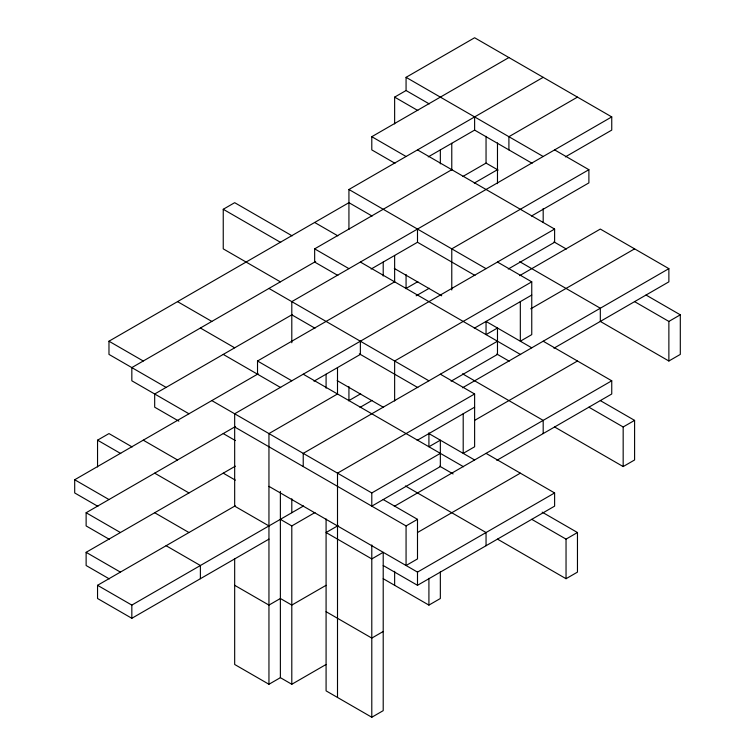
<?xml version="1.0" encoding="UTF-8"?>
<svg xmlns="http://www.w3.org/2000/svg" width="755" height="755" viewBox="0 0 755 755"><rect width="100%" height="100%" fill="white"/><g stroke="black" fill="none" stroke-linecap="round" stroke-linejoin="round"><path stroke-width="1.13" d="M429.255 103.916L406.067 90.525L406.067 77.331L474.621 37.75L611.748 116.912L611.748 130.105L565.363 156.889M394.639 123.905L394.639 97.121L406.067 90.525M280.379 281.841L223.244 248.857L223.244 209.277L234.673 202.68L292.138 235.853M394.978 163.288L371.79 149.896L371.79 136.702L508.908 57.54M348.933 229.454L348.933 189.486L543.185 77.331M166.109 387.391L108.975 354.406L108.975 341.213L348.933 202.68L372.121 216.062M428.245 156.889L474.621 130.105L532.096 163.288M337.844 275.433L314.656 262.051L314.656 248.857L451.773 169.696M577.462 97.121L508.908 136.702L508.908 149.896M315.666 261.466L131.832 367.6L131.832 380.794L188.958 413.787M462.862 176.481L486.05 163.099L498.149 170.083M474.291 183.078L497.479 169.696M611.748 116.912L291.798 301.632L291.798 342.77M292.138 314.637L154.681 393.997L154.681 407.19L178.878 421.158M371.111 269.035L417.496 242.261L474.961 275.433M97.546 466.949L97.546 440.174L108.975 433.578L132.163 446.96M257.521 374.197L257.521 361.003L394.639 281.841M531.426 216.062L588.891 182.889L588.891 169.696L451.773 248.857L451.773 289.995M97.886 506.341L74.698 492.949L74.698 479.755L258.191 373.81M405.728 288.636L417.826 281.653M416.147 295.809L429.255 288.25M508.238 269.035L554.614 242.261L554.614 229.067L234.673 413.778L234.673 506.143L268.95 525.933M109.315 539.325L86.127 525.933L86.127 512.739L235.343 426.594M313.986 381.181L360.361 354.406L360.361 341.213M519.657 275.632L600.319 229.067L668.873 268.648L668.873 281.841L553.943 348.197M337.504 393.987L268.95 433.578L268.95 684.266L280.379 677.669L291.798 684.266L326.084 664.476M520.327 301.632L520.327 341.213L531.756 334.616L531.756 281.841L394.639 361.003L394.639 400.981M109.315 578.906L86.127 565.514L86.127 552.32L235.343 466.175M348.593 400.782L360.692 393.799M474.291 328.217L531.756 295.035M360.022 407.379L372.121 400.395M530.746 308.814L634.596 248.857M497.479 341.213L303.227 453.368L303.227 466.562M268.95 539.127L131.832 618.288L97.546 598.498L97.546 585.304L235.343 505.756M451.103 381.181L497.479 354.406L497.479 328.019L486.05 334.616L486.05 321.809M462.522 387.787L668.873 268.648M463.202 413.778L463.202 453.368L474.621 446.771L474.621 393.987L337.504 473.159L337.504 697.46M97.546 585.304L131.832 605.095L303.567 505.944M417.156 440.363L474.621 407.181M280.379 519.336L291.798 525.933L314.986 512.541M474.621 420.384L577.462 361.003M211.815 400.594L371.79 492.949L440.344 453.368M634.596 301.632L668.873 321.422L680.302 314.826L680.302 354.406L668.873 361.003L600.319 321.422L600.319 308.229L519.657 261.664M338.183 525.546L326.084 532.53L371.79 558.917L383.21 552.32L383.21 710.653L371.79 717.25L326.084 690.863L326.084 518.949M394.308 506.341L611.748 380.794L611.748 393.997L496.809 460.352M406.067 525.933L417.496 519.336L417.496 558.917L406.067 565.514L406.067 525.933L234.673 426.981M326.084 585.304L291.798 605.095L280.379 598.498L268.95 605.095L234.673 585.304M417.496 532.53L520.327 473.159M588.891 407.19L623.168 426.981L634.596 420.384L634.596 459.965L623.168 466.562L554.614 426.981M268.95 486.352L417.496 572.111L554.614 492.949L554.614 506.143L417.496 585.304L383.21 565.514M383.21 631.491L371.79 638.088L326.084 611.692M383.21 578.707L428.916 605.104L440.344 598.507L440.344 571.724M531.756 519.336L566.042 539.127L577.462 532.53L577.462 572.111L566.042 578.707L497.479 539.127M554.614 149.896L588.891 169.696M406.067 77.331L543.185 156.493M394.639 97.121L417.826 110.513M417.496 149.896L554.614 229.067M371.79 136.702L406.067 156.493M553.943 241.874L566.373 249.056M646.025 295.035L680.302 314.826M497.479 262.051L531.756 281.841M348.933 189.486L486.05 268.648M543.185 341.213L611.748 380.794M314.656 222.47L337.844 235.853M394.308 268.45L441.694 295.809M486.05 321.422L531.756 347.81M360.361 262.051L520.667 354.605M600.319 400.594L634.596 420.384M314.656 248.857L348.933 268.648M496.809 354.019L509.238 361.201M223.244 209.277L280.709 242.459M462.522 373.81L543.185 420.384L543.185 433.578M440.344 374.197L474.621 393.987M268.95 288.438L428.916 380.794M291.798 314.826L314.986 328.217M359.352 353.831L417.826 387.589M486.05 453.368L554.614 492.949M337.174 380.605L383.549 407.379M428.916 433.578L474.621 459.965M177.538 301.632L211.815 321.422M303.227 374.197L463.532 466.75M542.175 512.154L577.462 532.53M200.386 328.019L234.673 347.81M257.521 361.003L291.798 380.794M439.674 466.175L453.113 473.932M223.244 354.406L280.709 387.589M405.397 485.965L486.05 532.53L486.05 545.723M108.975 341.213L143.252 361.003M383.21 499.546L417.496 519.336M223.244 433.578L235.343 440.561M223.244 473.159L235.343 480.142M143.252 440.174L177.538 459.965M97.546 440.174L120.743 453.557M154.681 473.159L188.958 492.949M154.681 512.739L188.958 532.53M74.698 479.755L108.975 499.546M166.109 545.723L200.386 565.514L200.386 578.707M86.127 512.739L120.404 532.53M86.127 552.32L120.404 572.111M268.95 684.266L234.673 664.476L234.673 558.53M668.873 321.422L668.873 361.003M623.168 426.981L623.168 466.562M566.042 539.127L566.042 578.707M543.185 208.503L543.185 222.47M497.479 142.912L497.479 183.663M486.05 136.315L486.05 163.099M474.621 116.912L474.621 130.105M451.773 143.299L451.773 170.083M440.344 149.896L440.344 163.873M428.916 432.794L428.916 446.771L440.344 440.174L440.344 466.562L371.79 506.143L371.79 492.949M428.916 578.321L428.916 605.104M417.496 229.067L417.496 242.261M417.496 572.111L417.496 585.304M406.067 274.471L406.067 288.438M394.639 255.454L394.639 282.228M394.639 571.337L394.639 585.304M383.21 262.051L383.21 276.019M371.79 544.95L371.79 717.25M348.933 386.617L348.933 400.594M337.504 367.6L337.504 394.384M326.084 374.197L326.084 388.174M291.798 498.772L291.798 512.739M291.798 525.933L291.798 684.266M280.379 491.392L280.379 677.669M131.832 605.095L131.832 618.288"/></g></svg>
